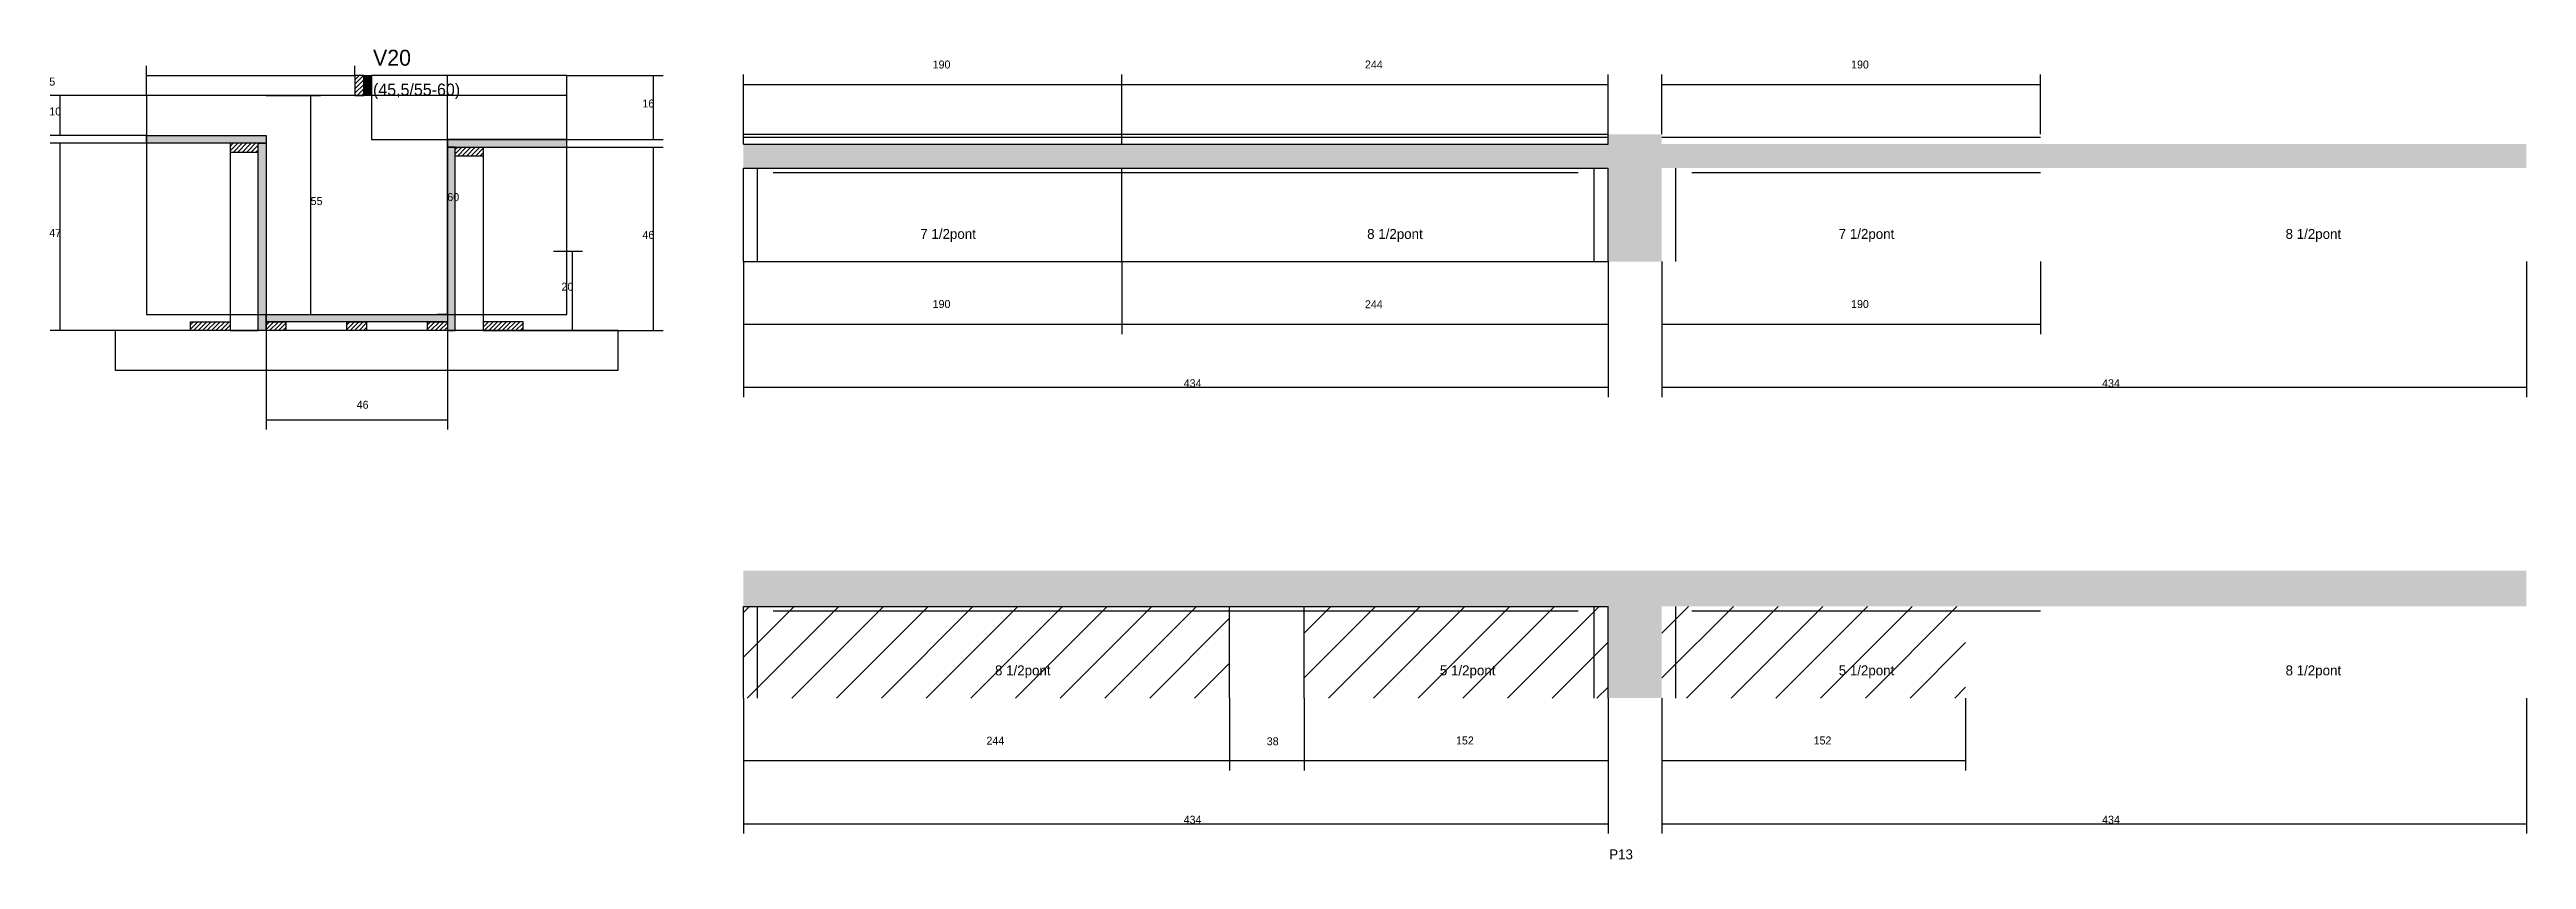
# Model space of a CAD drawing. Header units: metres. Extents: x -8184 to -5910, y 9392 to 9801.
# Drawn here: x -7153 to -5910, y 9392 to 9799 of the extents above; entities that cross this region are included whole.
import ezdxf

# ---------------------------------------------------------------- set-up
doc = ezdxf.new("R2010")
doc.units = ezdxf.units.M
for name, color, linetype in [('CONCRETO', 251, 'Continuous'), ('COTA', 4, 'Continuous'), ('Cota Seção (2x)', 4, 'Continuous'), ('Hachura', 253, 'Continuous'), ('Madeira', 126, 'Continuous'), ('NOMENCLATURA', 7, 'Continuous'), ('Painéis', 200, 'Continuous'), ('SARR_2.2x7', 40, 'Continuous'), ('SARR_EDITAR', 141, 'Continuous'), ('Texto Seção', 7, 'Continuous')]:
    doc.layers.add(name, color=color, linetype=linetype)

msp = doc.modelspace()

# ---------------------------------------------------------------- hatches: boundary and pattern name
at = {"layer": 'COTA'}
h = msp.add_hatch(dxfattribs=at)
h.set_pattern_fill('AR-CONC', scale=0.03)
h.paths.add_polyline_path([(-6371.2, 9692.6), (-6344.2, 9692.6), (-6344.2, 9692.6), (-6344.2, 9739.6), (-6344.2, 9739.6), (-5910.2, 9739.6), (-5910.2, 9739.6), (-5910.2, 9751.6), (-5910.2, 9751.6), (-6344.2, 9751.6), (-6344.2, 9751.6), (-6344.2, 9756.6), (-6344.2, 9756.6), (-6371.2, 9756.6), (-6371.2, 9756.6), (-6371.2, 9751.6), (-6371.2, 9751.6), (-6805.2, 9751.6), (-6805.2, 9751.6), (-6805.2, 9739.6), (-6805.2, 9739.6), (-6371.2, 9739.6), (-6371.2, 9739.6), (-6371.2, 9692.6)])
h = msp.add_hatch(dxfattribs=at)
h.set_pattern_fill('AR-CONC', scale=0.03)
h.paths.add_polyline_path([(-6371.2, 9473.4), (-6344.2, 9473.4), (-6344.2, 9519.4), (-5910.2, 9519.4), (-5910.2, 9537.4), (-6805.2, 9537.4), (-6805.2, 9519.4), (-6371.2, 9519.4)])
at = {"layer": 'Hachura'}
h = msp.add_hatch(dxfattribs=at)
h.set_pattern_fill('ANSI31', scale=0.5)
h.paths.add_polyline_path([(-6995.8, 9786), (-7000.2, 9786), (-7000.2, 9786), (-7000.2, 9776), (-7000.2, 9776), (-6995.8, 9776), (-6995.8, 9776), (-6995.8, 9786)])
h = msp.add_hatch(color=8, dxfattribs=at)
h.dxf.hatch_style = 1
h.paths.add_polyline_path([(-6995.8, 9786), (-6991.8, 9786), (-6991.8, 9786), (-6991.8, 9776), (-6991.8, 9776), (-6995.8, 9776), (-6995.8, 9776), (-6995.8, 9786)])
h = msp.add_hatch(color=8, dxfattribs=at)
h.dxf.hatch_style = 1
h.paths.add_polyline_path([(-7104.8, 9752), (-7104.8, 9756), (-7104.8, 9756), (-7044.8, 9756), (-7044.8, 9756), (-7044.8, 9752), (-7044.8, 9752), (-7104.8, 9752)])
h = msp.add_hatch(dxfattribs=at)
h.set_pattern_fill('ANSI31', scale=0.5)
h.paths.add_polyline_path([(-7062.8, 9752), (-7062.8, 9747.6), (-7062.8, 9747.6), (-7048.8, 9747.6), (-7048.8, 9747.6), (-7048.8, 9752), (-7048.8, 9752), (-7062.8, 9752)])
h = msp.add_hatch(color=8, dxfattribs=at)
h.dxf.hatch_style = 1
h.paths.add_polyline_path([(-7048.8, 9752), (-7044.8, 9752), (-7044.8, 9752), (-7044.8, 9658), (-7044.8, 9658), (-7048.8, 9658), (-7048.8, 9658), (-7048.8, 9752)])
h = msp.add_hatch(color=8, dxfattribs=at)
h.dxf.hatch_style = 1
h.paths.add_polyline_path([(-6893.8, 9750), (-6893.8, 9754), (-6893.8, 9754), (-6953.8, 9754), (-6953.8, 9754), (-6953.8, 9750), (-6953.8, 9750), (-6893.8, 9750)])
h = msp.add_hatch(color=8, dxfattribs=at)
h.dxf.hatch_style = 1
h.paths.add_polyline_path([(-6949.8, 9750), (-6953.8, 9750), (-6953.8, 9750), (-6953.8, 9658), (-6953.8, 9658), (-6949.8, 9658), (-6949.8, 9658), (-6949.8, 9750)])
h = msp.add_hatch(dxfattribs=at)
h.set_pattern_fill('ANSI31', scale=0.5)
h.paths.add_polyline_path([(-6935.8, 9750), (-6935.8, 9745.6), (-6935.8, 9745.6), (-6949.8, 9745.6), (-6949.8, 9745.6), (-6949.8, 9750), (-6949.8, 9750), (-6935.8, 9750)])
h = msp.add_hatch(dxfattribs=at)
h.set_pattern_fill('ANSI31', scale=0.5)
h.paths.add_polyline_path([(-7082.8, 9658), (-7082.8, 9662.4), (-7082.8, 9662.4), (-7062.8, 9662.4), (-7062.8, 9662.4), (-7062.8, 9658), (-7062.8, 9658), (-7082.8, 9658)])
h = msp.add_hatch(color=8, dxfattribs=at)
h.dxf.hatch_style = 1
h.paths.add_polyline_path([(-7044.8, 9662.4), (-7044.8, 9666), (-7044.8, 9666), (-6953.8, 9666), (-6953.8, 9666), (-6953.8, 9662.4), (-6953.8, 9662.4), (-7044.8, 9662.4)])
h = msp.add_hatch(dxfattribs=at)
h.set_pattern_fill('ANSI31', scale=0.5)
h.paths.add_polyline_path([(-7044.8, 9658), (-7044.8, 9662.4), (-7044.8, 9662.4), (-7034.8, 9662.4), (-7034.8, 9662.4), (-7034.8, 9658), (-7034.8, 9658), (-7044.8, 9658)])
h = msp.add_hatch(dxfattribs=at)
h.set_pattern_fill('ANSI31', scale=0.5)
h.paths.add_polyline_path([(-7004.3, 9658), (-7004.3, 9662.4), (-7004.3, 9662.4), (-6994.3, 9662.4), (-6994.3, 9662.4), (-6994.3, 9658), (-6994.3, 9658), (-7004.3, 9658)])
h = msp.add_hatch(dxfattribs=at)
h.set_pattern_fill('ANSI31', scale=0.5)
h.paths.add_polyline_path([(-6963.8, 9658), (-6963.8, 9662.4), (-6963.8, 9662.4), (-6953.8, 9662.4), (-6953.8, 9662.4), (-6953.8, 9658), (-6953.8, 9658), (-6963.8, 9658)])
h = msp.add_hatch(dxfattribs=at)
h.set_pattern_fill('ANSI31', scale=0.5)
h.paths.add_polyline_path([(-6915.8, 9658), (-6915.8, 9662.4), (-6915.8, 9662.4), (-6935.8, 9662.4), (-6935.8, 9662.4), (-6935.8, 9658), (-6935.8, 9658), (-6915.8, 9658)])
h = msp.add_hatch(dxfattribs=at)
h.set_pattern_fill('ANSI31', scale=5)
h.paths.add_polyline_path([(-6561.2, 9473.4), (-6561.2, 9519.4), (-6805.2, 9519.4), (-6805.2, 9473.4)])
h = msp.add_hatch(dxfattribs=at)
h.set_pattern_fill('ANSI31', scale=5)
h.paths.add_polyline_path([(-6371.2, 9473.4), (-6371.2, 9519.4), (-6523.7, 9519.4), (-6523.7, 9473.4)])
h = msp.add_hatch(dxfattribs=at)
h.set_pattern_fill('ANSI31', scale=5)
h.paths.add_polyline_path([(-6191.7, 9473.4), (-6191.7, 9519.4), (-6344.2, 9519.4), (-6344.2, 9473.4)])

# ---------------------------------------------------------------- linework, layer by layer
at = {"layer": 'CONCRETO'}
for points in [[(-6893.8, 9754), (-6893.8, 9786), (-6991.8, 9786)], [(-6991.1, 9776), (-7104.8, 9776), (-7104.8, 9756), (-7044.8, 9756), (-7044.8, 9666), (-6953.8, 9666), (-6953.8, 9754), (-6893.8, 9754)]]:
    msp.add_lwpolyline(points, dxfattribs=at)
for points in [[(-6991.8, 9754), (-6893.8, 9754), (-6893.8, 9786), (-6991.8, 9786)], [(-7104.8, 9666), (-6893.8, 9666), (-6893.8, 9776), (-7104.8, 9776)]]:
    msp.add_lwpolyline(points, close=True, dxfattribs=at)
at = {"layer": 'COTA'}
for p, q in [((-7104.8, 9776), (-7104.8, 9791)), ((-7104.8, 9786), (-7000.2, 9786)), ((-7000.2, 9786), (-7000.2, 9791)), ((-6893.8, 9786), (-6845.4, 9786)), ((-6850.4, 9754), (-6850.4, 9786)), ((-6805.2, 9756.6), (-6805.2, 9786.5)), ((-6615.2, 9756.6), (-6615.2, 9786.5)), ((-6615.2, 9756.6), (-6615.2, 9786.5)), ((-6371.2, 9756.6), (-6371.2, 9786.5)), ((-6344.2, 9756.6), (-6344.2, 9786.5)), ((-6154.2, 9756.6), (-6154.2, 9786.5)), ((-7104.8, 9776), (-7153.1, 9776)), ((-7148.1, 9756), (-7148.1, 9776)), ((-6805.2, 9781.5), (-6615.2, 9781.5)), ((-6615.2, 9781.5), (-6371.2, 9781.5)), ((-6344.2, 9781.5), (-6154.2, 9781.5)), ((-7104.8, 9756), (-7153.1, 9756)), ((-7104.8, 9752), (-7153.1, 9752)), ((-7148.1, 9658), (-7148.1, 9752)), ((-6893.8, 9754), (-6845.4, 9754)), ((-6893.8, 9750), (-6845.4, 9750)), ((-6850.4, 9658), (-6850.4, 9750)), ((-6900.5, 9697.9), (-6886, 9697.9)), ((-6891, 9658), (-6891, 9697.9)), ((-6805.2, 9692.6), (-6805.2, 9656.2)), ((-6805.2, 9692.6), (-6805.2, 9624.5)), ((-6615.2, 9692.6), (-6615.2, 9656.2)), ((-6615.2, 9692.6), (-6615.2, 9656.2)), ((-6371.2, 9692.6), (-6371.2, 9656.2)), ((-6371.2, 9692.6), (-6371.2, 9624.5)), ((-6344.2, 9692.6), (-6344.2, 9656.2)), ((-6344.2, 9692.6), (-6344.2, 9624.5)), ((-6154.2, 9692.6), (-6154.2, 9656.2)), ((-5910.2, 9692.6), (-5910.2, 9624.5)), ((-6805.2, 9661.2), (-6615.2, 9661.2)), ((-6615.2, 9661.2), (-6371.2, 9661.2)), ((-6344.2, 9661.2), (-6154.2, 9661.2)), ((-7082.8, 9658), (-7153.1, 9658)), ((-7044.8, 9658), (-7044.8, 9608.2)), ((-6953.8, 9658), (-6953.8, 9608.2)), ((-6915.8, 9658), (-6886, 9658)), ((-6915.8, 9658), (-6845.4, 9658)), ((-6805.2, 9629.5), (-6371.2, 9629.5)), ((-6344.2, 9629.5), (-5910.2, 9629.5)), ((-7044.8, 9613.2), (-6953.8, 9613.2)), ((-6805.2, 9473.4), (-6805.2, 9437)), ((-6805.2, 9473.4), (-6805.2, 9405.3)), ((-6561.2, 9473.4), (-6561.2, 9437)), ((-6561.2, 9473.4), (-6561.2, 9437)), ((-6523.7, 9473.4), (-6523.7, 9437)), ((-6523.7, 9473.4), (-6523.7, 9437)), ((-6371.2, 9473.4), (-6371.2, 9437)), ((-6371.2, 9473.4), (-6371.2, 9405.3)), ((-6344.2, 9473.4), (-6344.2, 9437)), ((-6344.2, 9473.4), (-6344.2, 9405.3)), ((-6191.7, 9473.4), (-6191.7, 9437)), ((-5910.2, 9473.4), (-5910.2, 9405.3)), ((-6805.2, 9442), (-6561.2, 9442)), ((-6561.2, 9442), (-6523.7, 9442)), ((-6523.7, 9442), (-6371.2, 9442)), ((-6344.2, 9442), (-6191.7, 9442)), ((-6805.2, 9410.3), (-6371.2, 9410.3)), ((-6344.2, 9410.3), (-5910.2, 9410.3))]:
    msp.add_line(p, q, dxfattribs=at)
at = {"layer": 'Cota Seção (2x)'}
for p, q in [((-6953.5, 9786), (-6958.8, 9786)), ((-6953.8, 9666), (-6953.8, 9786)), ((-7044.8, 9776), (-7017.4, 9776)), ((-7022.4, 9666), (-7022.4, 9776)), ((-7044.8, 9666), (-7017.4, 9666)), ((-6953.5, 9666), (-6958.8, 9666))]:
    msp.add_line(p, q, dxfattribs=at)
at = {"layer": 'Madeira'}
for points in [[(-6995.8, 9786), (-7000.2, 9786), (-7000.2, 9776), (-6995.8, 9776)], [(-7062.8, 9752), (-7062.8, 9747.6), (-7048.8, 9747.6), (-7048.8, 9752)], [(-7062.8, 9658), (-7048.8, 9658), (-7048.8, 9752), (-7062.8, 9752)], [(-6935.8, 9750), (-6935.8, 9745.6), (-6949.8, 9745.6), (-6949.8, 9750)], [(-6935.8, 9658), (-6949.8, 9658), (-6949.8, 9750), (-6935.8, 9750)], [(-7082.8, 9658), (-7082.8, 9662.4), (-7062.8, 9662.4), (-7062.8, 9658)], [(-7044.8, 9658), (-7044.8, 9662.4), (-7034.8, 9662.4), (-7034.8, 9658)], [(-7004.3, 9658), (-7004.3, 9662.4), (-6994.3, 9662.4), (-6994.3, 9658)], [(-6963.8, 9658), (-6963.8, 9662.4), (-6953.8, 9662.4), (-6953.8, 9658)], [(-6915.8, 9658), (-6915.8, 9662.4), (-6935.8, 9662.4), (-6935.8, 9658)], [(-7120.6, 9638), (-6868, 9638), (-6868, 9658), (-7120.6, 9658)]]:
    msp.add_lwpolyline(points, close=True, dxfattribs=at)
at = {"layer": 'Painéis'}
for p, q in [((-7104.8, 9756), (-7044.8, 9756)), ((-6953.8, 9754), (-6893.8, 9754)), ((-6805.2, 9756.6), (-6371.2, 9756.6)), ((-6805.2, 9751.6), (-6805.2, 9756.6)), ((-6805.2, 9751.6), (-6371.2, 9751.6)), ((-6615.2, 9751.6), (-6615.2, 9756.6)), ((-6371.2, 9751.6), (-6371.2, 9756.6)), ((-6805.2, 9739.6), (-6371.2, 9739.6)), ((-6805.2, 9692.6), (-6805.2, 9739.6)), ((-6615.2, 9692.6), (-6615.2, 9739.6)), ((-6371.2, 9692.6), (-6371.2, 9739.6)), ((-6805.2, 9692.6), (-6371.2, 9692.6)), ((-7044.8, 9666), (-6953.8, 9666)), ((-6805.2, 9519.4), (-6371.2, 9519.4)), ((-6805.2, 9473.4), (-6805.2, 9519.4)), ((-6561.2, 9473.4), (-6561.2, 9519.4)), ((-6523.7, 9473.4), (-6523.7, 9519.4)), ((-6371.2, 9473.4), (-6371.2, 9519.4))]:
    msp.add_line(p, q, dxfattribs=at)
for points in [[(-6995.8, 9786), (-6991.8, 9786), (-6991.8, 9776), (-6995.8, 9776)], [(-7104.8, 9752), (-7104.8, 9756), (-7044.8, 9756), (-7044.8, 9752)], [(-7048.8, 9752), (-7044.8, 9752), (-7044.8, 9658), (-7048.8, 9658)], [(-6893.8, 9750), (-6893.8, 9754), (-6953.8, 9754), (-6953.8, 9750)], [(-6949.8, 9750), (-6953.8, 9750), (-6953.8, 9658), (-6949.8, 9658)], [(-7044.8, 9662.4), (-7044.8, 9666), (-6953.8, 9666), (-6953.8, 9662.4)]]:
    msp.add_lwpolyline(points, close=True, dxfattribs=at)
at = {"layer": 'SARR_2.2x7'}
for p, q in [((-6798.2, 9692.6), (-6798.2, 9739.6)), ((-6790.2, 9737.4), (-6615.2, 9737.4)), ((-6615.2, 9737.4), (-6386.2, 9737.4)), ((-6378.2, 9692.6), (-6378.2, 9739.6)), ((-6337.2, 9692.6), (-6337.2, 9739.6)), ((-6329.2, 9737.4), (-6154.2, 9737.4)), ((-6798.2, 9473.4), (-6798.2, 9519.4)), ((-6790.2, 9517.2), (-6561.2, 9517.2)), ((-6561.2, 9517.2), (-6386.2, 9517.2)), ((-6378.2, 9473.4), (-6378.2, 9519.4)), ((-6337.2, 9473.4), (-6337.2, 9519.4)), ((-6329.2, 9517.2), (-6154.2, 9517.2))]:
    msp.add_line(p, q, dxfattribs=at)
at = {"layer": 'SARR_EDITAR'}
for p, q in [((-6805.2, 9755.1), (-6615.2, 9755.1)), ((-6615.2, 9755.1), (-6371.2, 9755.1)), ((-6344.2, 9755.1), (-6154.2, 9755.1))]:
    msp.add_line(p, q, dxfattribs=at)

# ---------------------------------------------------------------- texts
at = {"layer": 'COTA'}
for s, p in [('5', (-7153.6, 9781)), ('190', (-6710.2, 9789.6)), ('244', (-6493.2, 9789.6)), ('190', (-6249.2, 9789.6)), ('16', (-6855.9, 9770)), ('10', (-7153.6, 9766)), ('47', (-7153.6, 9705)), ('46', (-6855.9, 9704)), ('20', (-6896.5, 9678)), ('190', (-6710.2, 9669.3)), ('244', (-6493.2, 9669.2)), ('190', (-6249.2, 9669.3)), ('434', (-6584.2, 9629.5)), ('434', (-6123.2, 9629.5)), ('46', (-6999.3, 9618.7)), ('244', (-6683.2, 9450)), ('38', (-6542.5, 9449.7)), ('152', (-6447.5, 9450.1)), ('152', (-6268, 9450.1)), ('434', (-6584.2, 9410.3)), ('434', (-6123.2, 9410.3))]:
    msp.add_text(s, height=4, dxfattribs=at).set_placement(p)
at = {"layer": 'Cota Seção (2x)'}
for s, p in [('55', (-7022.4, 9721)), ('60', (-6953.8, 9723))]:
    msp.add_text(s, height=4, dxfattribs=at).set_placement(p)
at = {"layer": 'NOMENCLATURA'}
for s, p in [('7 1/2pont', (-6716.4, 9704)), ('8 1/2pont', (-6492.1, 9704)), ('7 1/2pont', (-6255.4, 9704)), ('8 1/2pont', (-6031.1, 9704)), ('8 1/2pont', (-6678.9, 9484.8)), ('5 1/2pont', (-6455.6, 9484.8)), ('5 1/2pont', (-6255.4, 9484.8)), ('8 1/2pont', (-6031.1, 9484.8)), ('P13', (-6370.6, 9392.4))]:
    msp.add_text(s, height=5, dxfattribs=at).set_placement(p)
at = {"layer": 'Texto Seção'}
for s, height, p in [('V20', 8, (-6991.1, 9791)), ('(45,5/55-60)', 6, (-6991.1, 9776))]:
    msp.add_text(s, height=height, dxfattribs=at).set_placement(p)

doc.saveas('drawing.dxf')
